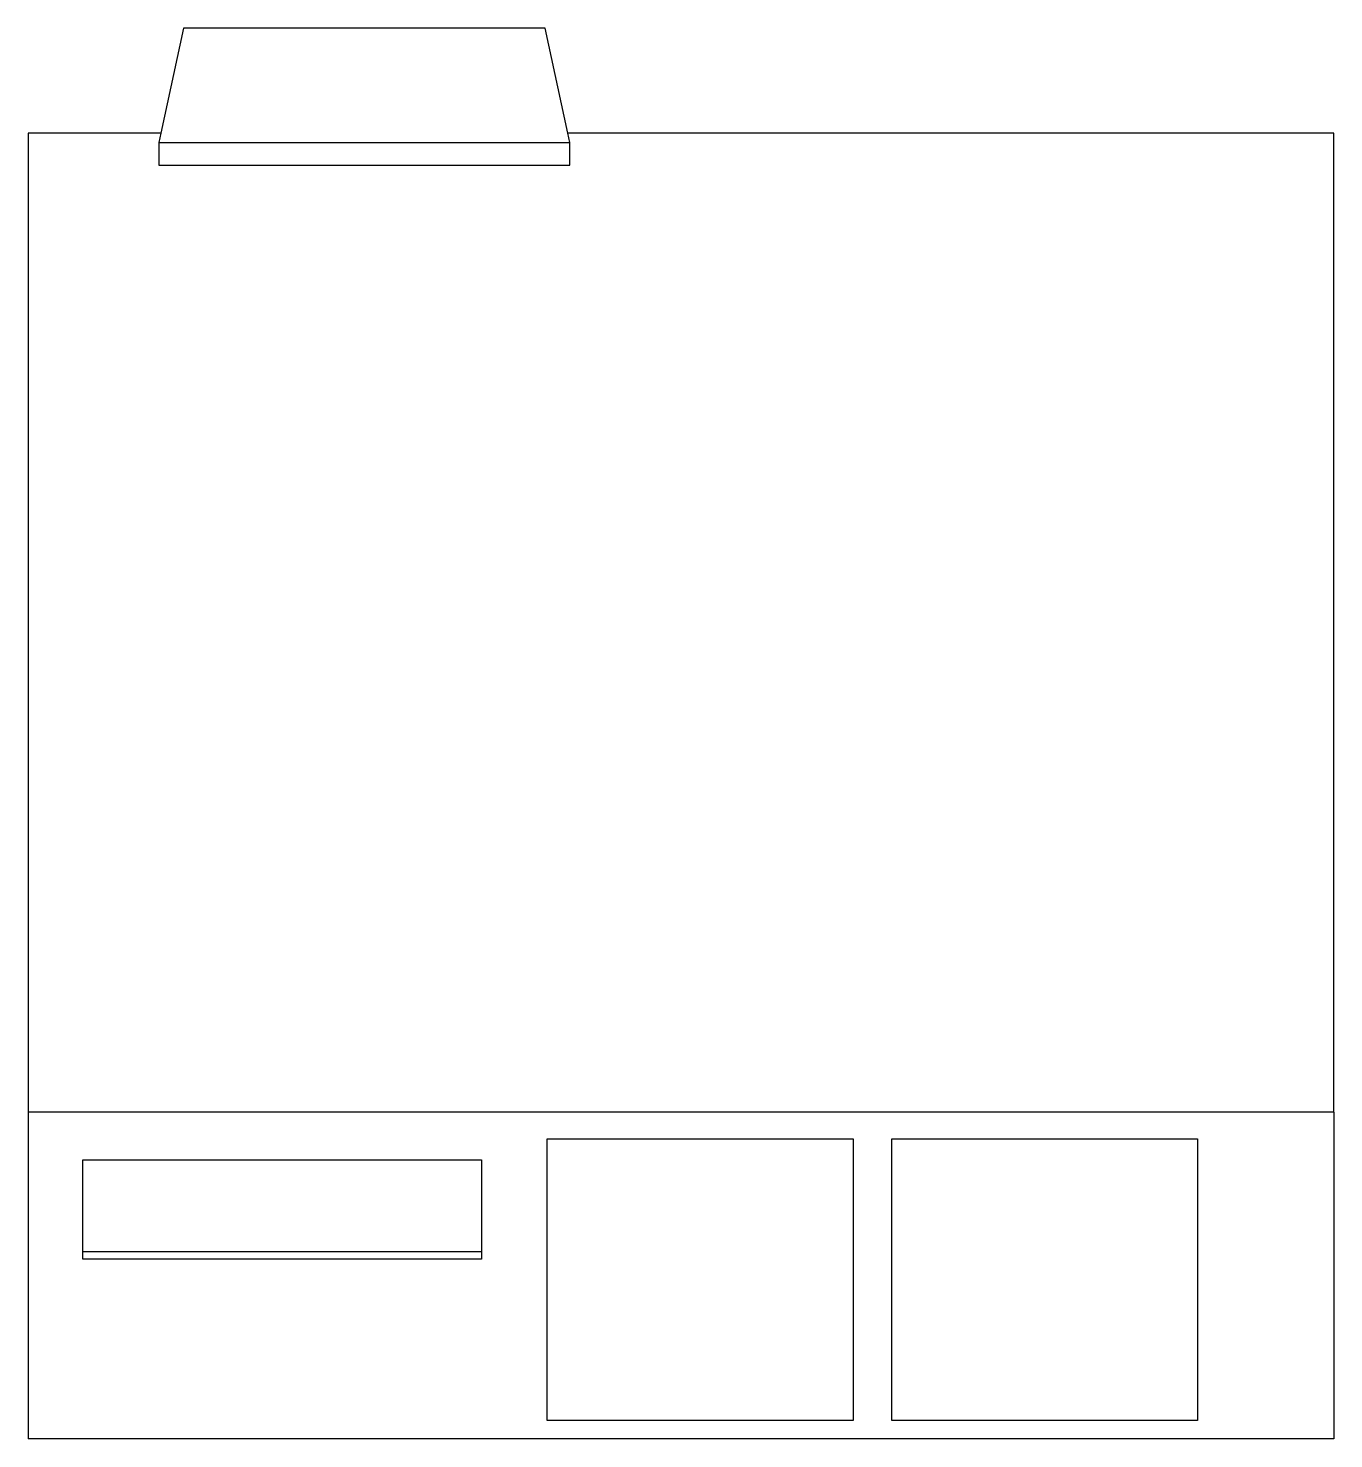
# Model space of a CAD drawing. Header units: centimetres. Extents: x -377814 to 22192, y -2203 to 213441.
# Drawn here: x 12074.05 to 12099.02, y -1986.91 to -1959.94 of the extents above; entities that cross this region are included whole.
import ezdxf

# ---------------------------------------------------------------- set-up
doc = ezdxf.new("R2010")
doc.units = ezdxf.units.CM
doc.header["$LTSCALE"] = 25.4
doc.layers.add('Maquinas', color=200, linetype='Continuous')

msp = doc.modelspace()

# ---------------------------------------------------------------- linework, layer by layer
at = {"layer": 'Maquinas'}
for p, q in [((12077.022, -1959.941), (12076.589, -1961.946)), ((12083.942, -1959.941), (12077.022, -1959.941)), ((12084.375, -1961.946), (12083.942, -1959.941)), ((12074.054, -1961.946), (12074.054, -1980.669)), ((12076.589, -1961.946), (12074.054, -1961.946)), ((12076.589, -1961.946), (12076.55, -1962.126)), ((12099.02, -1961.946), (12084.375, -1961.946)), ((12084.414, -1962.126), (12084.375, -1961.946)), ((12099.02, -1980.669), (12099.02, -1961.946)), ((12076.55, -1962.126), (12076.55, -1962.563)), ((12076.55, -1962.126), (12084.414, -1962.126)), ((12084.414, -1962.563), (12084.414, -1962.126)), ((12076.55, -1962.563), (12084.414, -1962.563)), ((12099.02, -1980.669), (12074.054, -1980.669)), ((12074.054, -1980.669), (12074.054, -1986.912)), ((12099.02, -1980.669), (12099.02, -1986.912)), ((12083.978, -1981.177), (12089.829, -1981.177)), ((12083.978, -1986.563), (12083.978, -1981.177)), ((12089.829, -1981.177), (12089.829, -1986.563)), ((12090.566, -1981.177), (12096.417, -1981.177)), ((12090.566, -1986.563), (12090.566, -1981.177)), ((12096.417, -1981.177), (12096.417, -1986.563)), ((12075.097, -1983.338), (12075.097, -1981.577)), ((12075.097, -1981.577), (12082.725, -1981.577)), ((12082.725, -1981.577), (12082.725, -1983.338)), ((12082.725, -1983.338), (12075.097, -1983.338)), ((12075.097, -1983.479), (12075.097, -1983.338)), ((12082.725, -1983.338), (12082.725, -1983.479)), ((12082.725, -1983.479), (12075.097, -1983.479)), ((12089.829, -1986.563), (12083.978, -1986.563)), ((12096.417, -1986.563), (12090.566, -1986.563)), ((12099.02, -1986.912), (12074.054, -1986.912))]:
    msp.add_line(p, q, dxfattribs=at)

doc.saveas('drawing.dxf')
